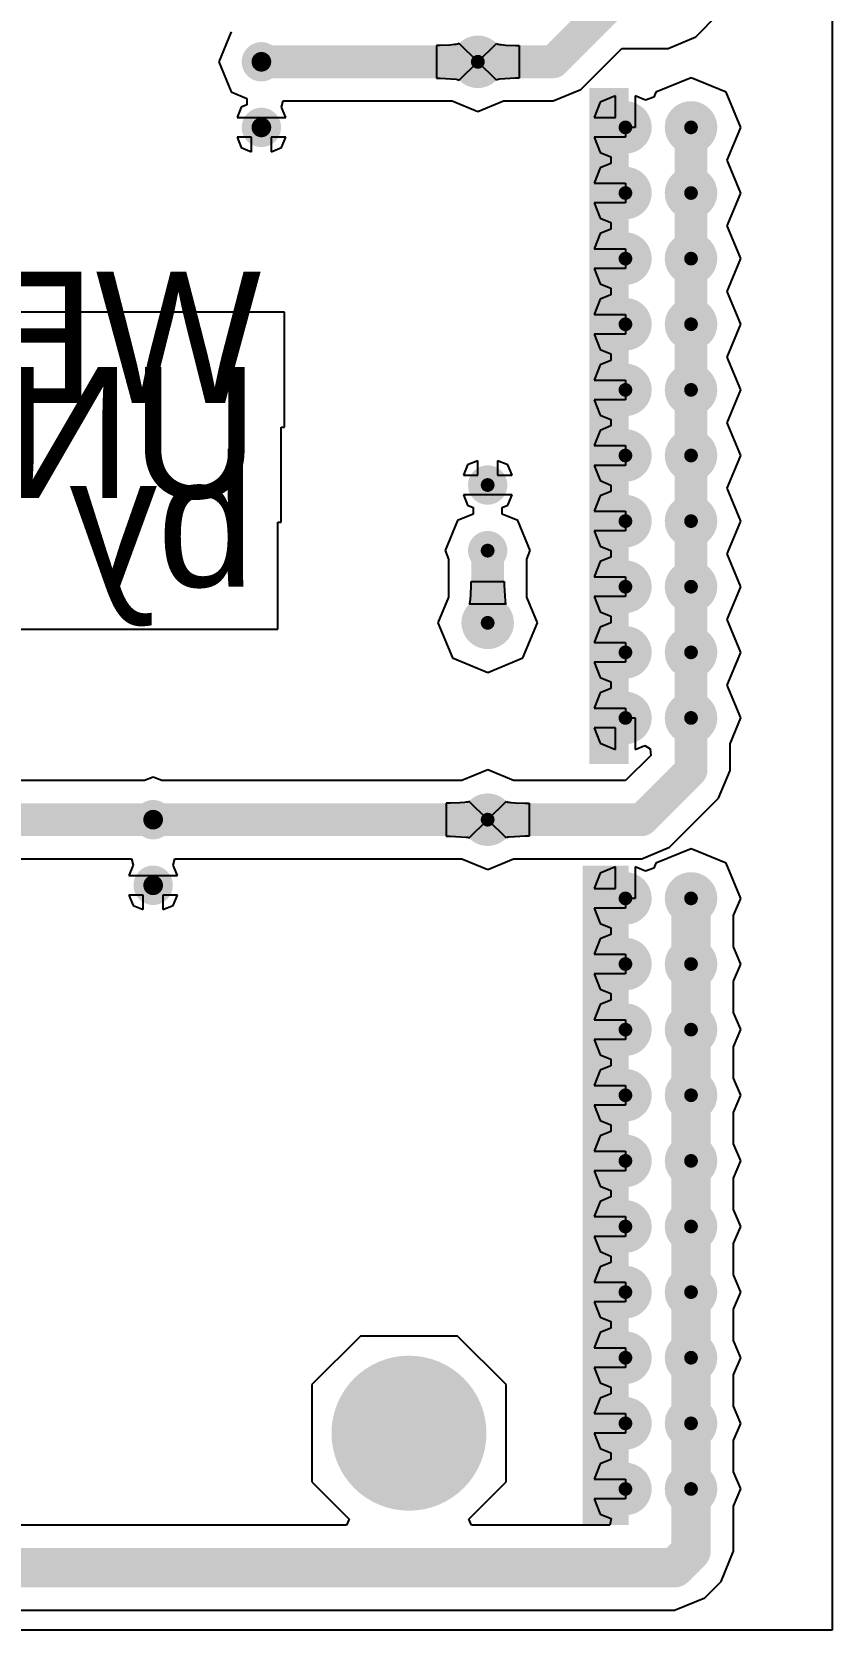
# Model space of a CAD drawing. Extents: x 1 to 6.91, y 1 to 4.95.
# Drawn here: x 5.69 to 6.91, y 1 to 3.435 of the extents above; entities that cross this region are included whole.
import ezdxf

# ---------------------------------------------------------------- set-up
doc = ezdxf.new("R2010")
doc.units = 0
doc.header["$MEASUREMENT"] = 0
doc.layers.add('BOTTOMLAYER', color=5, linetype='CONTINUOUS')
doc.layers.add('PADHOLELAYER', color=156, linetype='CONTINUOUS')

msp = doc.modelspace()

# ---------------------------------------------------------------- linework, layer by layer
at = {"layer": 'BOTTOMLAYER'}
for p, q in [((6.91, 4.945), (6.91, 1)), ((6.7021, 3.4279), (6.7371, 3.4629)), ((5.9941, 3.4359), (5.9751, 3.39)), ((6.3128, 3.415), (6.3068, 3.415)), ((6.3068, 3.415), (6.3068, 3.365)), ((6.3275, 3.4155), (6.3128, 3.415)), ((6.3345, 3.4161), (6.3275, 3.4155)), ((6.3371, 3.4165), (6.3345, 3.4161)), ((6.3391, 3.4169), (6.3371, 3.4165)), ((6.3406, 3.4174), (6.3391, 3.4169)), ((6.3414, 3.418), (6.3406, 3.4174)), ((6.3986, 3.362), (6.3414, 3.418)), ((6.3414, 3.362), (6.3986, 3.418)), ((6.3986, 3.418), (6.3994, 3.4174)), ((6.3994, 3.4174), (6.4009, 3.4169)), ((6.4009, 3.4169), (6.4029, 3.4165)), ((6.4029, 3.4165), (6.4055, 3.4161)), ((6.4055, 3.4161), (6.4125, 3.4155)), ((6.4125, 3.4155), (6.4272, 3.415)), ((6.4272, 3.415), (6.4332, 3.415)), ((6.4332, 3.415), (6.4332, 3.365)), ((6.5271, 3.3479), (6.5897, 3.4105)), ((6.5897, 3.4105), (6.66, 3.4105)), ((6.66, 3.4105), (6.7021, 3.4279)), ((5.9751, 3.39), (5.9941, 3.3441)), ((6.3068, 3.365), (6.3128, 3.365)), ((6.3128, 3.365), (6.3371, 3.3635)), ((6.3371, 3.3635), (6.3391, 3.3631)), ((6.3391, 3.3631), (6.3406, 3.3626)), ((6.3406, 3.3626), (6.3414, 3.362)), ((6.3994, 3.3626), (6.3986, 3.362)), ((6.4009, 3.3631), (6.3994, 3.3626)), ((6.4029, 3.3635), (6.4009, 3.3631)), ((6.4272, 3.365), (6.4029, 3.3635)), ((6.4332, 3.365), (6.4272, 3.365)), ((6.695, 3.3658), (6.6414, 3.3436)), ((6.7486, 3.3436), (6.695, 3.3658)), ((5.9941, 3.3441), (6.018, 3.3342)), ((6.485, 3.3305), (6.5271, 3.3479)), ((6.58, 3.3379), (6.5567, 3.3283)), ((6.58, 3.305), (6.58, 3.3379)), ((6.6256, 3.3315), (6.61, 3.3379)), ((6.61, 3.3379), (6.61, 3.29)), ((6.6414, 3.3436), (6.6384, 3.3362)), ((6.7708, 3.29), (6.7486, 3.3436)), ((6.0094, 3.3206), (6.0029, 3.305)), ((6.018, 3.3242), (6.0094, 3.3206)), ((6.018, 3.3342), (6.018, 3.3242)), ((6.0706, 3.3206), (6.073, 3.3305)), ((6.0771, 3.305), (6.0706, 3.3206)), ((6.073, 3.3305), (6.3308, 3.3305)), ((6.3308, 3.3305), (6.37, 3.3142)), ((6.37, 3.3142), (6.4092, 3.3305)), ((6.4092, 3.3305), (6.485, 3.3305)), ((6.5567, 3.3283), (6.5471, 3.305)), ((6.6384, 3.3362), (6.6256, 3.3315)), ((6.0029, 3.305), (6.0771, 3.305)), ((6.5471, 3.305), (6.58, 3.305)), ((6.61, 3.29), (6.595, 3.29)), ((6.595, 3.29), (6.595, 3.275)), ((6.7501, 3.24), (6.7708, 3.29)), ((6.025, 3.275), (6.0029, 3.275)), ((6.0029, 3.275), (6.0094, 3.2594)), ((6.025, 3.2529), (6.025, 3.275)), ((6.0771, 3.275), (6.055, 3.275)), ((6.055, 3.275), (6.055, 3.2529)), ((6.0706, 3.2594), (6.0771, 3.275)), ((6.595, 3.275), (6.5471, 3.275)), ((6.5471, 3.275), (6.5567, 3.2517)), ((6.0094, 3.2594), (6.025, 3.2529)), ((6.055, 3.2529), (6.0706, 3.2594)), ((6.5567, 3.2517), (6.573, 3.245)), ((6.573, 3.245), (6.573, 3.235)), ((6.7708, 3.19), (6.7501, 3.24)), ((6.5567, 3.2283), (6.5471, 3.205)), ((6.573, 3.235), (6.5567, 3.2283)), ((6.5471, 3.205), (6.595, 3.205)), ((6.595, 3.205), (6.595, 3.175)), ((6.595, 3.175), (6.5471, 3.175)), ((6.5471, 3.175), (6.5567, 3.1517)), ((6.7501, 3.14), (6.7708, 3.19)), ((6.5567, 3.1517), (6.573, 3.145)), ((6.573, 3.145), (6.573, 3.135)), ((6.5567, 3.1283), (6.5471, 3.105)), ((6.573, 3.135), (6.5567, 3.1283)), ((6.7708, 3.09), (6.7501, 3.14)), ((6.5471, 3.105), (6.595, 3.105)), ((6.595, 3.105), (6.595, 3.075)), ((6.595, 3.075), (6.5471, 3.075)), ((6.5471, 3.075), (6.5567, 3.0517)), ((6.7501, 3.04), (6.7708, 3.09)), ((6.5567, 3.0517), (6.573, 3.045)), ((6.573, 3.045), (6.573, 3.035)), ((6.5567, 3.0283), (6.5471, 3.005)), ((6.573, 3.035), (6.5567, 3.0283)), ((6.7708, 2.99), (6.7501, 3.04)), ((6.075, 3.0083), (4.2957, 3.0083)), ((6.075, 2.8332), (6.075, 3.0083)), ((6.5471, 3.005), (6.595, 3.005)), ((6.595, 3.005), (6.595, 2.975)), ((6.595, 2.975), (6.5471, 2.975)), ((6.5471, 2.975), (6.5567, 2.9517)), ((6.7501, 2.94), (6.7708, 2.99)), ((6.5567, 2.9517), (6.573, 2.945)), ((6.5567, 2.9283), (6.5471, 2.905)), ((6.573, 2.935), (6.5567, 2.9283)), ((6.573, 2.945), (6.573, 2.935)), ((6.7708, 2.89), (6.7501, 2.94)), ((6.5471, 2.905), (6.595, 2.905)), ((6.595, 2.905), (6.595, 2.875)), ((6.595, 2.875), (6.5471, 2.875)), ((6.5471, 2.875), (6.5567, 2.8517)), ((6.7501, 2.84), (6.7708, 2.89)), ((6.5567, 2.8517), (6.573, 2.845)), ((6.07, 2.6882), (6.07, 2.8332)), ((6.07, 2.8332), (6.075, 2.8332)), ((6.5567, 2.8283), (6.5471, 2.805)), ((6.573, 2.835), (6.5567, 2.8283)), ((6.573, 2.845), (6.573, 2.835)), ((6.7708, 2.79), (6.7501, 2.84)), ((6.5471, 2.805), (6.595, 2.805)), ((6.595, 2.805), (6.595, 2.775)), ((6.37, 2.7821), (6.3544, 2.7756)), ((6.37, 2.76), (6.37, 2.7821)), ((6.4156, 2.7756), (6.4, 2.7821)), ((6.4, 2.7821), (6.4, 2.76)), ((6.7501, 2.74), (6.7708, 2.79)), ((6.3544, 2.7756), (6.3479, 2.76)), ((6.3479, 2.76), (6.37, 2.76)), ((6.4, 2.76), (6.4221, 2.76)), ((6.4221, 2.76), (6.4156, 2.7756)), ((6.595, 2.775), (6.5471, 2.775)), ((6.5471, 2.775), (6.5567, 2.7517)), ((6.4221, 2.73), (6.3479, 2.73)), ((6.3479, 2.73), (6.3544, 2.7144)), ((6.4156, 2.7144), (6.4221, 2.73)), ((6.5567, 2.7283), (6.5471, 2.705)), ((6.5567, 2.7517), (6.573, 2.745)), ((6.573, 2.735), (6.5567, 2.7283)), ((6.573, 2.745), (6.573, 2.735)), ((6.7708, 2.69), (6.7501, 2.74)), ((6.3544, 2.7144), (6.363, 2.7108)), ((6.363, 2.7108), (6.363, 2.7008)), ((6.407, 2.7108), (6.4156, 2.7144)), ((6.407, 2.7008), (6.407, 2.7108)), ((6.5471, 2.705), (6.595, 2.705)), ((6.595, 2.705), (6.595, 2.675)), ((6.065, 2.5251), (6.065, 2.6882)), ((6.065, 2.6882), (6.07, 2.6882)), ((6.3391, 2.6909), (6.3201, 2.645)), ((6.363, 2.7008), (6.3391, 2.6909)), ((6.4309, 2.6909), (6.407, 2.7008)), ((6.4499, 2.645), (6.4309, 2.6909)), ((6.7501, 2.64), (6.7708, 2.69)), ((6.595, 2.675), (6.5471, 2.675)), ((6.5471, 2.675), (6.5567, 2.6517)), ((6.3201, 2.645), (6.3255, 2.6319)), ((6.3255, 2.6319), (6.3255, 2.5742)), ((6.4445, 2.6319), (6.4499, 2.645)), ((6.4445, 2.5742), (6.4445, 2.6319)), ((6.5567, 2.6517), (6.573, 2.645)), ((6.573, 2.635), (6.5567, 2.6283)), ((6.573, 2.645), (6.573, 2.635)), ((6.7708, 2.59), (6.7501, 2.64)), ((6.5567, 2.6283), (6.5471, 2.605)), ((6.3595, 2.5775), (6.36, 2.5922)), ((6.36, 2.5982), (6.41, 2.5982)), ((6.36, 2.5922), (6.36, 2.5982)), ((6.41, 2.5982), (6.41, 2.5922)), ((6.41, 2.5922), (6.4115, 2.5679)), ((6.5471, 2.605), (6.595, 2.605)), ((6.595, 2.605), (6.595, 2.575)), ((6.7501, 2.54), (6.7708, 2.59)), ((6.3255, 2.5742), (6.3092, 2.535)), ((6.357, 2.5636), (6.3576, 2.5644)), ((6.413, 2.5636), (6.357, 2.5636)), ((6.3576, 2.5644), (6.3581, 2.5659)), ((6.3581, 2.5659), (6.3585, 2.5679)), ((6.3585, 2.5679), (6.3589, 2.5705)), ((6.3589, 2.5705), (6.3595, 2.5775)), ((6.4115, 2.5679), (6.4119, 2.5659)), ((6.4119, 2.5659), (6.4124, 2.5644)), ((6.4124, 2.5644), (6.413, 2.5636)), ((6.4608, 2.535), (6.4445, 2.5742)), ((6.595, 2.575), (6.5471, 2.575)), ((6.5471, 2.575), (6.5567, 2.5517)), ((6.3092, 2.535), (6.3314, 2.4814)), ((6.4386, 2.4814), (6.4608, 2.535)), ((6.5567, 2.5517), (6.573, 2.545)), ((6.573, 2.535), (6.5567, 2.5283)), ((6.573, 2.545), (6.573, 2.535)), ((6.7708, 2.49), (6.7501, 2.54)), ((5.2628, 2.5251), (6.065, 2.5251)), ((6.5567, 2.5283), (6.5471, 2.505)), ((6.5471, 2.505), (6.595, 2.505)), ((6.595, 2.505), (6.595, 2.475)), ((6.7501, 2.44), (6.7708, 2.49)), ((6.3314, 2.4814), (6.385, 2.4592)), ((6.385, 2.4592), (6.4386, 2.4814)), ((6.595, 2.475), (6.5471, 2.475)), ((6.5471, 2.475), (6.5567, 2.4517)), ((6.5567, 2.4517), (6.573, 2.445)), ((6.573, 2.445), (6.573, 2.435)), ((6.7708, 2.39), (6.7501, 2.44)), ((6.5567, 2.4283), (6.5471, 2.405)), ((6.573, 2.435), (6.5567, 2.4283)), ((6.5471, 2.405), (6.595, 2.405)), ((6.595, 2.405), (6.595, 2.39)), ((6.595, 2.39), (6.61, 2.39)), ((6.61, 2.39), (6.61, 2.3421)), ((6.7545, 2.3508), (6.7708, 2.39)), ((6.58, 2.375), (6.5471, 2.375)), ((6.5471, 2.375), (6.5567, 2.3517)), ((6.58, 2.3421), (6.58, 2.375)), ((6.5567, 2.3517), (6.58, 2.3421)), ((6.61, 2.3421), (6.6246, 2.3482)), ((6.6246, 2.3482), (6.6329, 2.3429)), ((6.6329, 2.3429), (6.6336, 2.3328)), ((6.7545, 2.31), (6.7545, 2.3508)), ((6.6336, 2.3328), (6.5953, 2.2945)), ((5.8619, 2.2945), (5.6242, 2.2945)), ((5.875, 2.2999), (5.8619, 2.2945)), ((5.8881, 2.2945), (5.875, 2.2999)), ((6.3458, 2.2945), (5.8881, 2.2945)), ((6.385, 2.3108), (6.3458, 2.2945)), ((6.4242, 2.2945), (6.385, 2.3108)), ((6.5953, 2.2945), (6.4242, 2.2945)), ((6.7371, 2.2679), (6.7545, 2.31)), ((6.6621, 2.1929), (6.7371, 2.2679)), ((6.3278, 2.26), (6.3218, 2.26)), ((6.3218, 2.26), (6.3218, 2.21)), ((6.3425, 2.2605), (6.3278, 2.26)), ((6.3495, 2.2611), (6.3425, 2.2605)), ((6.3521, 2.2615), (6.3495, 2.2611)), ((6.3541, 2.2619), (6.3521, 2.2615)), ((6.3556, 2.2624), (6.3541, 2.2619)), ((6.3564, 2.263), (6.3556, 2.2624)), ((6.4136, 2.207), (6.3564, 2.263)), ((6.3564, 2.207), (6.4136, 2.263)), ((6.4136, 2.263), (6.4144, 2.2624)), ((6.4144, 2.2624), (6.4159, 2.2619)), ((6.4159, 2.2619), (6.4179, 2.2615)), ((6.4179, 2.2615), (6.4205, 2.2611)), ((6.4205, 2.2611), (6.4275, 2.2605)), ((6.4275, 2.2605), (6.4422, 2.26)), ((6.4422, 2.26), (6.4482, 2.26)), ((6.4482, 2.26), (6.4482, 2.21)), ((6.3218, 2.21), (6.3278, 2.21)), ((6.3278, 2.21), (6.3521, 2.2085)), ((6.3521, 2.2085), (6.3541, 2.2081)), ((6.3541, 2.2081), (6.3556, 2.2076)), ((6.3556, 2.2076), (6.3564, 2.207)), ((6.4144, 2.2076), (6.4136, 2.207)), ((6.4159, 2.2081), (6.4144, 2.2076)), ((6.4179, 2.2085), (6.4159, 2.2081)), ((6.4422, 2.21), (6.4179, 2.2085)), ((6.4482, 2.21), (6.4422, 2.21)), ((6.62, 2.1755), (6.6621, 2.1929)), ((5.6242, 2.1755), (5.842, 2.1755)), ((5.842, 2.1755), (5.8444, 2.1656)), ((5.9056, 2.1656), (5.908, 2.1755)), ((5.908, 2.1755), (6.3458, 2.1755)), ((6.3458, 2.1755), (6.385, 2.1592)), ((6.385, 2.1592), (6.4242, 2.1755)), ((6.4242, 2.1755), (6.5842, 2.1755)), ((6.5842, 2.1755), (6.5842, 2.1755)), ((6.5842, 2.1755), (6.6058, 2.1755)), ((6.6058, 2.1755), (6.6058, 2.1755)), ((6.6058, 2.1755), (6.62, 2.1755)), ((6.6414, 2.1686), (6.6384, 2.1612)), ((6.695, 2.1908), (6.6414, 2.1686)), ((6.7486, 2.1686), (6.695, 2.1908)), ((6.7708, 2.115), (6.7486, 2.1686)), ((5.8444, 2.1656), (5.8379, 2.15)), ((5.8379, 2.15), (5.9121, 2.15)), ((5.9121, 2.15), (5.9056, 2.1656)), ((6.5567, 2.1533), (6.5471, 2.13)), ((6.58, 2.1629), (6.5567, 2.1533)), ((6.58, 2.13), (6.58, 2.1629)), ((6.6256, 2.1565), (6.61, 2.1629)), ((6.61, 2.1629), (6.61, 2.115)), ((6.6384, 2.1612), (6.6256, 2.1565)), ((5.86, 2.12), (5.8379, 2.12)), ((5.8379, 2.12), (5.8444, 2.1044)), ((5.86, 2.0979), (5.86, 2.12)), ((5.9121, 2.12), (5.89, 2.12)), ((5.89, 2.12), (5.89, 2.0979)), ((5.9056, 2.1044), (5.9121, 2.12)), ((6.5471, 2.13), (6.58, 2.13)), ((5.8444, 2.1044), (5.86, 2.0979)), ((5.89, 2.0979), (5.9056, 2.1044)), ((6.595, 2.1), (6.5471, 2.1)), ((6.5471, 2.1), (6.5567, 2.0767)), ((6.61, 2.115), (6.595, 2.115)), ((6.595, 2.115), (6.595, 2.1)), ((6.7599, 2.0889), (6.7708, 2.115)), ((6.5567, 2.0767), (6.573, 2.07)), ((6.7599, 2.0411), (6.7599, 2.0889)), ((6.5567, 2.0533), (6.5471, 2.03)), ((6.573, 2.06), (6.5567, 2.0533)), ((6.573, 2.07), (6.573, 2.06)), ((6.5471, 2.03), (6.595, 2.03)), ((6.595, 2.03), (6.595, 2)), ((6.7708, 2.015), (6.7599, 2.0411)), ((6.595, 2), (6.5471, 2)), ((6.5471, 2), (6.5567, 1.9767)), ((6.7599, 1.9889), (6.7708, 2.015)), ((6.5567, 1.9767), (6.573, 1.97)), ((6.7599, 1.9411), (6.7599, 1.9889)), ((6.5567, 1.9533), (6.5471, 1.93)), ((6.573, 1.96), (6.5567, 1.9533)), ((6.573, 1.97), (6.573, 1.96)), ((6.5471, 1.93), (6.595, 1.93)), ((6.595, 1.93), (6.595, 1.9)), ((6.7708, 1.915), (6.7599, 1.9411)), ((6.595, 1.9), (6.5471, 1.9)), ((6.5471, 1.9), (6.5567, 1.8767)), ((6.7599, 1.8889), (6.7708, 1.915)), ((6.5567, 1.8767), (6.573, 1.87)), ((6.7599, 1.8411), (6.7599, 1.8889)), ((6.5567, 1.8533), (6.5471, 1.83)), ((6.573, 1.86), (6.5567, 1.8533)), ((6.573, 1.87), (6.573, 1.86)), ((6.5471, 1.83), (6.595, 1.83)), ((6.595, 1.83), (6.595, 1.8)), ((6.7708, 1.815), (6.7599, 1.8411)), ((6.7599, 1.7889), (6.7708, 1.815)), ((6.595, 1.8), (6.5471, 1.8)), ((6.5471, 1.8), (6.5567, 1.7767)), ((6.7599, 1.7411), (6.7599, 1.7889)), ((6.5567, 1.7767), (6.573, 1.77)), ((6.573, 1.76), (6.5567, 1.7533)), ((6.573, 1.77), (6.573, 1.76)), ((6.5567, 1.7533), (6.5471, 1.73)), ((6.5471, 1.73), (6.595, 1.73)), ((6.595, 1.73), (6.595, 1.7)), ((6.7708, 1.715), (6.7599, 1.7411)), ((6.7599, 1.6889), (6.7708, 1.715)), ((6.595, 1.7), (6.5471, 1.7)), ((6.5471, 1.7), (6.5567, 1.6767)), ((6.7599, 1.6411), (6.7599, 1.6889)), ((6.5567, 1.6767), (6.573, 1.67)), ((6.573, 1.66), (6.5567, 1.6533)), ((6.573, 1.67), (6.573, 1.66)), ((6.5567, 1.6533), (6.5471, 1.63)), ((6.7708, 1.615), (6.7599, 1.6411)), ((6.5471, 1.63), (6.595, 1.63)), ((6.595, 1.63), (6.595, 1.6)), ((6.7599, 1.5889), (6.7708, 1.615)), ((6.595, 1.6), (6.5471, 1.6)), ((6.5471, 1.6), (6.5567, 1.5767)), ((6.7599, 1.5411), (6.7599, 1.5889)), ((6.5567, 1.5767), (6.573, 1.57)), ((6.573, 1.56), (6.5567, 1.5533)), ((6.573, 1.57), (6.573, 1.56)), ((6.5567, 1.5533), (6.5471, 1.53)), ((6.7708, 1.515), (6.7599, 1.5411)), ((6.5471, 1.53), (6.595, 1.53)), ((6.595, 1.53), (6.595, 1.5)), ((6.7599, 1.4889), (6.7708, 1.515)), ((6.595, 1.5), (6.5471, 1.5)), ((6.5471, 1.5), (6.5567, 1.4767)), ((6.7599, 1.4411), (6.7599, 1.4889)), ((6.5567, 1.4767), (6.573, 1.47)), ((6.573, 1.47), (6.573, 1.46)), ((6.1909, 1.4481), (6.1169, 1.3741)), ((6.3391, 1.4481), (6.1909, 1.4481)), ((6.4131, 1.3741), (6.3391, 1.4481)), ((6.5567, 1.4533), (6.5471, 1.43)), ((6.573, 1.46), (6.5567, 1.4533)), ((6.7708, 1.415), (6.7599, 1.4411)), ((6.5471, 1.43), (6.595, 1.43)), ((6.595, 1.43), (6.595, 1.4)), ((6.7599, 1.3889), (6.7708, 1.415)), ((6.595, 1.4), (6.5471, 1.4)), ((6.5471, 1.4), (6.5567, 1.3767)), ((6.7599, 1.3411), (6.7599, 1.3889)), ((6.1169, 1.3741), (6.1169, 1.2259)), ((6.4131, 1.2259), (6.4131, 1.3741)), ((6.5567, 1.3767), (6.573, 1.37)), ((6.573, 1.37), (6.573, 1.36)), ((6.5567, 1.3533), (6.5471, 1.33)), ((6.573, 1.36), (6.5567, 1.3533)), ((6.7708, 1.315), (6.7599, 1.3411)), ((6.5471, 1.33), (6.595, 1.33)), ((6.595, 1.33), (6.595, 1.3)), ((6.595, 1.3), (6.5471, 1.3)), ((6.5471, 1.3), (6.5567, 1.2767)), ((6.7599, 1.2889), (6.7708, 1.315)), ((6.5567, 1.2767), (6.573, 1.27)), ((6.573, 1.27), (6.573, 1.26)), ((6.7599, 1.2411), (6.7599, 1.2889)), ((6.5567, 1.2533), (6.5471, 1.23)), ((6.573, 1.26), (6.5567, 1.2533)), ((6.1169, 1.2259), (6.1737, 1.1692)), ((6.3563, 1.1692), (6.4131, 1.2259)), ((6.5471, 1.23), (6.595, 1.23)), ((6.595, 1.23), (6.595, 1.2)), ((6.7708, 1.215), (6.7599, 1.2411)), ((6.595, 1.2), (6.5471, 1.2)), ((6.5471, 1.2), (6.5567, 1.1767)), ((6.7599, 1.1889), (6.7708, 1.215)), ((6.1737, 1.1692), (6.1698, 1.1599)), ((6.3602, 1.1599), (6.3563, 1.1692)), ((6.5567, 1.1767), (6.5731, 1.1699)), ((6.5731, 1.1699), (6.5711, 1.1599)), ((6.7599, 1.12), (6.7599, 1.1889)), ((6.1698, 1.1599), (4.4519, 1.1599)), ((6.5711, 1.1599), (6.3602, 1.1599)), ((6.7409, 1.0741), (6.7599, 1.12)), ((6.7159, 1.0491), (6.7409, 1.0741)), ((6.67, 1.0301), (6.7159, 1.0491)), ((4.425, 1.0301), (6.67, 1.0301)), ((6.91, 1), (1, 1)), ((6.91, 1), (6.91, 1)), ((6.91, 1), (6.91, 1))]:
    msp.add_line(p, q, dxfattribs=at)
for points, const_width in [([(6.485, 3.39), (6.565, 3.47)], 0.05), ([(6.04, 3.39), (6.485, 3.39)], 0.05), ([(6.695, 3.19), (6.695, 3.29)], 0.05), ([(6.695, 3.09), (6.695, 3.19)], 0.05), ([(6.695, 2.99), (6.695, 3.09)], 0.05), ([(6.695, 2.89), (6.695, 2.99)], 0.05), ([(6.695, 2.79), (6.695, 2.89)], 0.05), ([(6.695, 2.69), (6.695, 2.79)], 0.05), ([(6.695, 2.59), (6.695, 2.69)], 0.05), ([(6.385, 2.535), (6.385, 2.645)], 0.05), ([(6.695, 2.49), (6.695, 2.59)], 0.05), ([(6.695, 2.39), (6.695, 2.49)], 0.05), ([(6.695, 2.31), (6.695, 2.39)], 0.05), ([(6.62, 2.235), (6.695, 2.31)], 0.05), ([(5.585, 2.235), (5.875, 2.235)], 0.05), ([(5.875, 2.235), (6.62, 2.235)], 0.05), ([(6.695, 2.015), (6.695, 2.115)], 0.06), ([(6.695, 1.915), (6.695, 2.015)], 0.06), ([(6.695, 1.815), (6.695, 1.915)], 0.06), ([(6.695, 1.715), (6.695, 1.815)], 0.06), ([(6.695, 1.615), (6.695, 1.715)], 0.06), ([(6.695, 1.515), (6.695, 1.615)], 0.06), ([(6.695, 1.415), (6.695, 1.515)], 0.06), ([(6.695, 1.315), (6.695, 1.415)], 0.06), ([(6.695, 1.215), (6.695, 1.315)], 0.06), ([(6.695, 1.12), (6.695, 1.215)], 0.06), ([(6.67, 1.095), (6.695, 1.12)], 0.06), ([(4.425, 1.095), (6.67, 1.095)], 0.06)]:
    msp.add_lwpolyline(points, dxfattribs=dict(at, const_width=const_width))
for points, const_width in [([(6.025, 3.39, 1), (6.055, 3.39, 1)], 0.03), ([(6.0275, 3.39, 1), (6.0525, 3.39, 1)], 0.025), ([(6.35, 3.39, 1), (6.39, 3.39, 1)], 0.04), ([(6.4725, 3.39, 1), (6.4975, 3.39, 1)], 0.025), ([(6.4725, 3.39, 1), (6.4975, 3.39, 1)], 0.025), ([(6.025, 3.29, 1), (6.055, 3.29, 1)], 0.03), ([(6.575, 3.29, 1), (6.615, 3.29, 1)], 0.04), ([(6.675, 3.29, 1), (6.715, 3.29, 1)], 0.04), ([(6.6825, 3.29, 1), (6.7075, 3.29, 1)], 0.025), ([(6.575, 3.19, 1), (6.615, 3.19, 1)], 0.04), ([(6.675, 3.19, 1), (6.715, 3.19, 1)], 0.04), ([(6.6825, 3.19, 1), (6.7075, 3.19, 1)], 0.025), ([(6.6825, 3.19, 1), (6.7075, 3.19, 1)], 0.025), ([(6.575, 3.09, 1), (6.615, 3.09, 1)], 0.04), ([(6.675, 3.09, 1), (6.715, 3.09, 1)], 0.04), ([(6.6825, 3.09, 1), (6.7075, 3.09, 1)], 0.025), ([(6.6825, 3.09, 1), (6.7075, 3.09, 1)], 0.025), ([(6.575, 2.99, 1), (6.615, 2.99, 1)], 0.04), ([(6.675, 2.99, 1), (6.715, 2.99, 1)], 0.04), ([(6.6825, 2.99, 1), (6.7075, 2.99, 1)], 0.025), ([(6.6825, 2.99, 1), (6.7075, 2.99, 1)], 0.025), ([(6.575, 2.89, 1), (6.615, 2.89, 1)], 0.04), ([(6.675, 2.89, 1), (6.715, 2.89, 1)], 0.04), ([(6.6825, 2.89, 1), (6.7075, 2.89, 1)], 0.025), ([(6.6825, 2.89, 1), (6.7075, 2.89, 1)], 0.025), ([(6.575, 2.79, 1), (6.615, 2.79, 1)], 0.04), ([(6.675, 2.79, 1), (6.715, 2.79, 1)], 0.04), ([(6.6825, 2.79, 1), (6.7075, 2.79, 1)], 0.025), ([(6.6825, 2.79, 1), (6.7075, 2.79, 1)], 0.025), ([(6.37, 2.745, 1), (6.4, 2.745, 1)], 0.03), ([(6.575, 2.69, 1), (6.615, 2.69, 1)], 0.04), ([(6.675, 2.69, 1), (6.715, 2.69, 1)], 0.04), ([(6.6825, 2.69, 1), (6.7075, 2.69, 1)], 0.025), ([(6.6825, 2.69, 1), (6.7075, 2.69, 1)], 0.025), ([(6.37, 2.645, 1), (6.4, 2.645, 1)], 0.03), ([(6.3725, 2.645, 1), (6.3975, 2.645, 1)], 0.025), ([(6.575, 2.59, 1), (6.615, 2.59, 1)], 0.04), ([(6.675, 2.59, 1), (6.715, 2.59, 1)], 0.04), ([(6.6825, 2.59, 1), (6.7075, 2.59, 1)], 0.025), ([(6.6825, 2.59, 1), (6.7075, 2.59, 1)], 0.025), ([(6.365, 2.535, 1), (6.405, 2.535, 1)], 0.04), ([(6.3725, 2.535, 1), (6.3975, 2.535, 1)], 0.025), ([(6.575, 2.49, 1), (6.615, 2.49, 1)], 0.04), ([(6.675, 2.49, 1), (6.715, 2.49, 1)], 0.04), ([(6.6825, 2.49, 1), (6.7075, 2.49, 1)], 0.025), ([(6.6825, 2.49, 1), (6.7075, 2.49, 1)], 0.025), ([(6.575, 2.39, 1), (6.615, 2.39, 1)], 0.04), ([(6.675, 2.39, 1), (6.715, 2.39, 1)], 0.04), ([(6.6825, 2.39, 1), (6.7075, 2.39, 1)], 0.025), ([(6.6825, 2.39, 1), (6.7075, 2.39, 1)], 0.025), ([(6.6825, 2.31, 1), (6.7075, 2.31, 1)], 0.025), ([(6.6825, 2.31, 1), (6.7075, 2.31, 1)], 0.025), ([(5.86, 2.235, 1), (5.89, 2.235, 1)], 0.03), ([(6.365, 2.235, 1), (6.405, 2.235, 1)], 0.04), ([(5.8625, 2.235, 1), (5.8875, 2.235, 1)], 0.025), ([(5.8625, 2.235, 1), (5.8875, 2.235, 1)], 0.025), ([(6.6075, 2.235, 1), (6.6325, 2.235, 1)], 0.025), ([(6.6075, 2.235, 1), (6.6325, 2.235, 1)], 0.025), ([(5.86, 2.135, 1), (5.89, 2.135, 1)], 0.03), ([(6.575, 2.115, 1), (6.615, 2.115, 1)], 0.04), ([(6.675, 2.115, 1), (6.715, 2.115, 1)], 0.04), ([(6.68, 2.115, 1), (6.71, 2.115, 1)], 0.03), ([(6.575, 2.015, 1), (6.615, 2.015, 1)], 0.04), ([(6.675, 2.015, 1), (6.715, 2.015, 1)], 0.04), ([(6.68, 2.015, 1), (6.71, 2.015, 1)], 0.03), ([(6.68, 2.015, 1), (6.71, 2.015, 1)], 0.03), ([(6.575, 1.915, 1), (6.615, 1.915, 1)], 0.04), ([(6.675, 1.915, 1), (6.715, 1.915, 1)], 0.04), ([(6.68, 1.915, 1), (6.71, 1.915, 1)], 0.03), ([(6.68, 1.915, 1), (6.71, 1.915, 1)], 0.03), ([(6.575, 1.815, 1), (6.615, 1.815, 1)], 0.04), ([(6.675, 1.815, 1), (6.715, 1.815, 1)], 0.04), ([(6.68, 1.815, 1), (6.71, 1.815, 1)], 0.03), ([(6.68, 1.815, 1), (6.71, 1.815, 1)], 0.03), ([(6.575, 1.715, 1), (6.615, 1.715, 1)], 0.04), ([(6.675, 1.715, 1), (6.715, 1.715, 1)], 0.04), ([(6.68, 1.715, 1), (6.71, 1.715, 1)], 0.03), ([(6.68, 1.715, 1), (6.71, 1.715, 1)], 0.03), ([(6.575, 1.615, 1), (6.615, 1.615, 1)], 0.04), ([(6.675, 1.615, 1), (6.715, 1.615, 1)], 0.04), ([(6.68, 1.615, 1), (6.71, 1.615, 1)], 0.03), ([(6.68, 1.615, 1), (6.71, 1.615, 1)], 0.03), ([(6.575, 1.515, 1), (6.615, 1.515, 1)], 0.04), ([(6.675, 1.515, 1), (6.715, 1.515, 1)], 0.04), ([(6.68, 1.515, 1), (6.71, 1.515, 1)], 0.03), ([(6.68, 1.515, 1), (6.71, 1.515, 1)], 0.03), ([(6.575, 1.415, 1), (6.615, 1.415, 1)], 0.04), ([(6.675, 1.415, 1), (6.715, 1.415, 1)], 0.04), ([(6.68, 1.415, 1), (6.71, 1.415, 1)], 0.03), ([(6.68, 1.415, 1), (6.71, 1.415, 1)], 0.03), ([(6.2059, 1.3, 1), (6.3241, 1.3, 1)], 0.1181), ([(6.575, 1.315, 1), (6.615, 1.315, 1)], 0.04), ([(6.675, 1.315, 1), (6.715, 1.315, 1)], 0.04), ([(6.68, 1.315, 1), (6.71, 1.315, 1)], 0.03), ([(6.68, 1.315, 1), (6.71, 1.315, 1)], 0.03), ([(6.575, 1.215, 1), (6.615, 1.215, 1)], 0.04), ([(6.675, 1.215, 1), (6.715, 1.215, 1)], 0.04), ([(6.68, 1.215, 1), (6.71, 1.215, 1)], 0.03), ([(6.68, 1.215, 1), (6.71, 1.215, 1)], 0.03), ([(6.68, 1.12, 1), (6.71, 1.12, 1)], 0.03), ([(6.68, 1.12, 1), (6.71, 1.12, 1)], 0.03), ([(6.655, 1.095, 1), (6.685, 1.095, 1)], 0.03), ([(6.655, 1.095, 1), (6.685, 1.095, 1)], 0.03)]:
    msp.add_lwpolyline(points, format="xyb", close=True, dxfattribs=dict(at, const_width=const_width))
for points in [[(6.54, 2.32), (6.6, 2.32), (6.54, 3.35), (6.6, 3.35)], [(6.53, 1.16), (6.6, 1.16), (6.53, 2.165), (6.6, 2.165)]]:
    msp.add_solid(points, dxfattribs=at)
at = {"layer": 'PADHOLELAYER'}
for points, const_width in [([(6.0325, 3.39, 1), (6.0475, 3.39, 1)], 0.015), ([(6.3647, 3.39, 1), (6.3753, 3.39, 1)], 0.0105), ([(6.0325, 3.29, 1), (6.0475, 3.29, 1)], 0.015), ([(6.5898, 3.29, 1), (6.6002, 3.29, 1)], 0.0105), ([(6.6898, 3.29, 1), (6.7002, 3.29, 1)], 0.0105), ([(6.5898, 3.19, 1), (6.6002, 3.19, 1)], 0.0105), ([(6.6898, 3.19, 1), (6.7002, 3.19, 1)], 0.0105), ([(6.5898, 3.09, 1), (6.6002, 3.09, 1)], 0.0105), ([(6.6898, 3.09, 1), (6.7002, 3.09, 1)], 0.0105), ([(6.5898, 2.99, 1), (6.6002, 2.99, 1)], 0.0105), ([(6.6898, 2.99, 1), (6.7002, 2.99, 1)], 0.0105), ([(6.5898, 2.89, 1), (6.6002, 2.89, 1)], 0.0105), ([(6.6898, 2.89, 1), (6.7002, 2.89, 1)], 0.0105), ([(6.5898, 2.79, 1), (6.6002, 2.79, 1)], 0.0105), ([(6.6898, 2.79, 1), (6.7002, 2.79, 1)], 0.0105), ([(6.3797, 2.745, 1), (6.3902, 2.745, 1)], 0.0105), ([(6.5898, 2.69, 1), (6.6002, 2.69, 1)], 0.0105), ([(6.6898, 2.69, 1), (6.7002, 2.69, 1)], 0.0105), ([(6.3797, 2.645, 1), (6.3902, 2.645, 1)], 0.0105), ([(6.5898, 2.59, 1), (6.6002, 2.59, 1)], 0.0105), ([(6.6898, 2.59, 1), (6.7002, 2.59, 1)], 0.0105), ([(6.3797, 2.535, 1), (6.3902, 2.535, 1)], 0.0105), ([(6.5898, 2.49, 1), (6.6002, 2.49, 1)], 0.0105), ([(6.6898, 2.49, 1), (6.7002, 2.49, 1)], 0.0105), ([(6.5898, 2.39, 1), (6.6002, 2.39, 1)], 0.0105), ([(6.6898, 2.39, 1), (6.7002, 2.39, 1)], 0.0105), ([(5.8675, 2.235, 1), (5.8825, 2.235, 1)], 0.015), ([(6.3797, 2.235, 1), (6.3902, 2.235, 1)], 0.0105), ([(5.8675, 2.135, 1), (5.8825, 2.135, 1)], 0.015), ([(6.5898, 2.115, 1), (6.6002, 2.115, 1)], 0.0105), ([(6.6898, 2.115, 1), (6.7002, 2.115, 1)], 0.0105), ([(6.5898, 2.015, 1), (6.6002, 2.015, 1)], 0.0105), ([(6.6898, 2.015, 1), (6.7002, 2.015, 1)], 0.0105), ([(6.5898, 1.915, 1), (6.6002, 1.915, 1)], 0.0105), ([(6.6898, 1.915, 1), (6.7002, 1.915, 1)], 0.0105), ([(6.5898, 1.815, 1), (6.6002, 1.815, 1)], 0.0105), ([(6.6898, 1.815, 1), (6.7002, 1.815, 1)], 0.0105), ([(6.5898, 1.715, 1), (6.6002, 1.715, 1)], 0.0105), ([(6.6898, 1.715, 1), (6.7002, 1.715, 1)], 0.0105), ([(6.5898, 1.615, 1), (6.6002, 1.615, 1)], 0.0105), ([(6.6898, 1.615, 1), (6.7002, 1.615, 1)], 0.0105), ([(6.5898, 1.515, 1), (6.6002, 1.515, 1)], 0.0105), ([(6.6898, 1.515, 1), (6.7002, 1.515, 1)], 0.0105), ([(6.5898, 1.415, 1), (6.6002, 1.415, 1)], 0.0105), ([(6.6898, 1.415, 1), (6.7002, 1.415, 1)], 0.0105), ([(6.2355, 1.3, 1), (6.2945, 1.3, 1)], 0.0591), ([(6.5898, 1.315, 1), (6.6002, 1.315, 1)], 0.0105), ([(6.6898, 1.315, 1), (6.7002, 1.315, 1)], 0.0105), ([(6.5898, 1.215, 1), (6.6002, 1.215, 1)], 0.0105), ([(6.6898, 1.215, 1), (6.7002, 1.215, 1)], 0.0105)]:
    msp.add_lwpolyline(points, format="xyb", close=True, dxfattribs=dict(at, const_width=const_width))

# ---------------------------------------------------------------- texts
at = {"layer": 'BOTTOMLAYER', "text_generation_flag": 2}
for s, p in [('WE - SHARE Robotics ', (6.04, 2.87)), ('UNLIMITED POWER', (6.035, 2.725)), ('by KILEX', (6.03, 2.59))]:
    msp.add_text(s, height=0.2, rotation=360, dxfattribs=at).set_placement(p)

doc.saveas('drawing.dxf')
